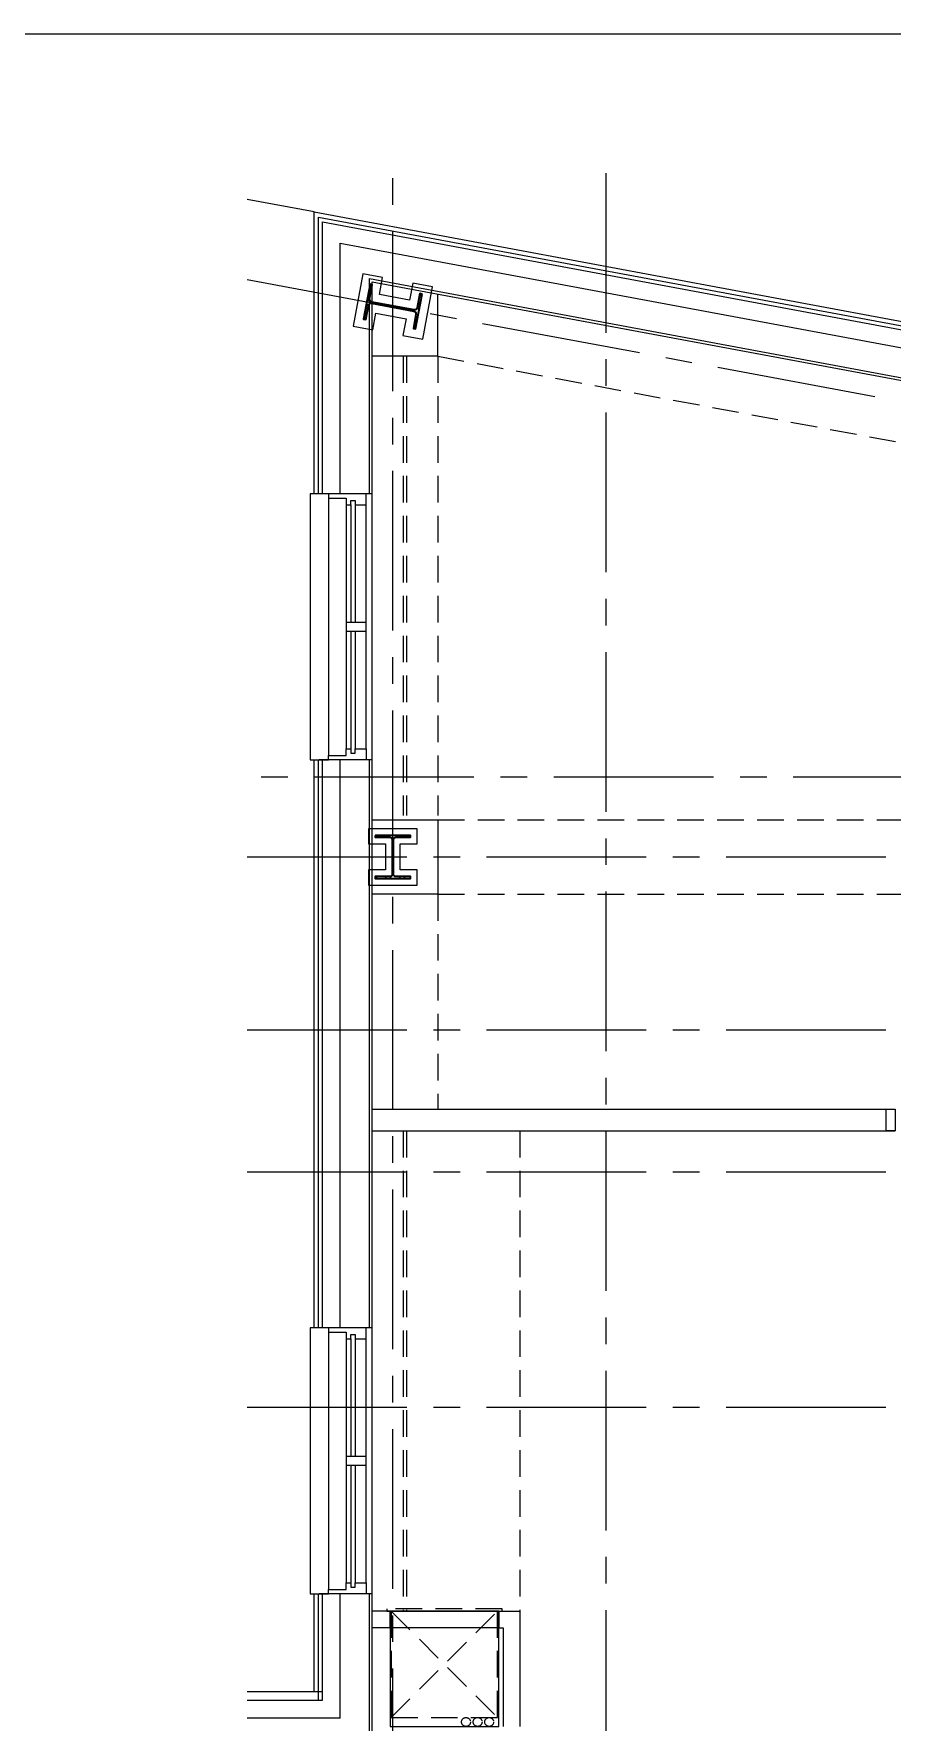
# Model space of a CAD drawing. Header units: inches. Extents: x 5995 to 10907, y 3795 to 5123.
# Drawn here: x 8621.2 to 8814.8, y 4742.2 to 5122.9 of the extents above; entities that cross this region are included whole.
import ezdxf
from ezdxf.xclip import XClip

# ---------------------------------------------------------------- set-up
doc = ezdxf.new("R2010")
doc.units = ezdxf.units.IN
doc.header["$LTSCALE"] = 48
doc.header["$MEASUREMENT"] = 0
doc.header["$XCLIPFRAME"] = 0
for name, pattern in [('CENTER2', [1.125, 0.75, -0.125, 0.125, -0.125]), ('HIDDEN', [0.375, 0.25, -0.125]), ('HIDDEN2', [0.1875, 0.125, -0.0625])]:
    doc.linetypes.add(name, pattern=pattern)
for name, color, linetype in [('_0_Objects', 8, 'Continuous'), ('A-Door', 8, 'Continuous'), ('A-Door-Head', 8, 'Continuous'), ('A-Flor-Ovhd', 8, 'HIDDEN2'), ('A-Flor-Soffit', 8, 'HIDDEN2'), ('A-Glaz', 8, 'Continuous'), ('A-Glaz-Sill', 8, 'Continuous'), ('A-Grid(3-32)', 8, 'CENTER2'), ('A-HVAC', 8, 'HIDDEN2'), ('A-Roof-Below', 8, 'Continuous'), ('A-Wall-Full', 8, 'Continuous'), ('A-Wall-Hatch', 8, 'Continuous')]:
    doc.layers.add(name, color=color, linetype=linetype)
for name, color, linetype, lineweight in [('A-Detl-Hatch', 8, 'Continuous', 18), ('S-Detl-Hatch', 8, 'Continuous', 18), ('S-Detl-Wide', 8, 'Continuous', 35)]:
    doc.layers.add(name, color=color, linetype=linetype, lineweight=lineweight)
doc.layers.add('G-Anno-Nplt', color=8, linetype='Continuous', lineweight=18, plot=False)
doc.layers.add('G-Anno-View', color=8, linetype='Continuous', lineweight=18, plot=False)

# ---------------------------------------------------------------- blocks, each defined once
blk = doc.blocks.new('HVAC UNIT NICHE')
at = {"layer": 'A-Door-Head'}
blk.add_lwpolyline([(4, 0), (28.5, 0), (28.5, -3.75), (4, -3.75)], close=True, dxfattribs=at)
at = {"layer": 'A-HVAC'}
for p, q in [((4.25, 0), (28.25, -24)), ((4.25, -24), (28.25, 0))]:
    blk.add_line(p, q, dxfattribs=at)
for points in [[(3.25, 0), (29.25, 0), (29.25, 0.5), (3.25, 0.5)], [(4.25, -24), (28.25, -24), (28.25, 0), (4.25, 0)]]:
    blk.add_lwpolyline(points, close=True, dxfattribs=at)
for centre in [(21.13, -25), (23.75, -25), (26.36, -25)]:
    blk.add_circle(centre, 1, dxfattribs=at)
at = {"layer": 'A-Wall-Full'}
for p, q in [((4, 0), (0, 0)), ((4, -3.75), (4, 0)), ((28.5, 0), (33.25, 0)), ((28.5, -3.75), (28.5, 0)), ((33.25, 0), (33.25, -26)), ((4, -3.75), (0, -3.75)), ((28.5, -3.75), (29.5, -3.75)), ((29.5, -3.75), (29.5, -26))]:
    blk.add_line(p, q, dxfattribs=at)
at = {"layer": 'G-Anno-Nplt'}
blk.add_lwpolyline([(4, 0), (4, -26), (28.5, -26), (28.5, 0)], close=True, dxfattribs=at)
blk = doc.blocks.new('King Suite 3')
at = {"layer": 'A-Door'}
blk.add_lwpolyline([(117.87, 144.28), (115.87, 144.28), (115.87, 149.16), (117.87, 149.16)], close=True, dxfattribs=at)
at = {"layer": 'A-Flor-Soffit'}
for p, q in [((14.78, 318.89), (14.78, 215.36)), ((14.78, 318.89), (186, 286.98)), ((14.78, 214.36), (186, 214.36)), ((14.78, 197.63), (14.78, 149.16)), ((14.78, 197.63), (186, 197.63)), ((33.25, 144.28), (33.25, 36))]:
    blk.add_line(p, q, dxfattribs=at)
at = {"layer": 'A-Wall-Full'}
for p, q in [((14.78, 318.89), (14.78, 332.88)), ((14.78, 318.89), (0, 318.89)), ((0, 214.36), (14.78, 214.36)), ((14.78, 214.36), (14.78, 197.63)), ((14.78, 197.63), (0, 197.63)), ((0, 149.16), (117.87, 149.16)), ((0, 144.28), (117.87, 144.28))]:
    blk.add_line(p, q, dxfattribs=at)
at = {"layer": 'G-Anno-Nplt'}
for p, q in [((13.31, 333.16), (280.62, 283.33)), ((0, 36), (0, 324.83))]:
    blk.add_line(p, q, dxfattribs=at)
blk.add_blockref('HVAC UNIT NICHE', (0, 36))
blk = doc.blocks.new('EXTERIOR WINDOW 3')
at = {"layer": 'A-Glaz'}
for p, q in [((5693, -8445.75), (5693, -8419.25)), ((5694, -8445.75), (5694, -8419.25)), ((5695, -8474.25), (5695, -8419.25)), ((5693, -8474.25), (5693, -8447.75)), ((5694, -8474.25), (5694, -8447.75))]:
    blk.add_line(p, q, dxfattribs=at)
for points in [[(5693, -8419.25), (5690.5, -8419.25), (5690.5, -8416.75), (5699, -8416.75), (5699, -8417.75), (5695, -8417.75), (5695, -8419.25), (5694, -8419.25), (5694, -8418.25), (5693, -8418.25), (5693, -8419.25)], [(5693, -8474.25), (5690.5, -8474.25), (5690.5, -8476.75), (5699, -8476.75), (5699, -8475.75), (5695, -8475.75), (5695, -8474.25), (5694, -8474.25), (5694, -8475.25), (5693, -8475.25), (5693, -8474.25)]]:
    blk.add_lwpolyline(points, dxfattribs=at)
blk.add_lwpolyline([(5690.5, -8445.75), (5690.5, -8447.75), (5695, -8447.75), (5695, -8445.75)], close=True, dxfattribs=at)
at = {"layer": 'A-Glaz-Sill'}
for p, q in [((5689.12, -8416.75), (5689.12, -8476.75)), ((5690.5, -8419.25), (5690.5, -8474.25)), ((5699, -8475.75), (5699, -8417.75))]:
    blk.add_line(p, q, dxfattribs=at)
blk.add_lwpolyline([(5699, -8476.75), (5703.12, -8476.75), (5703.12, -8416.75), (5699, -8416.75)], dxfattribs=at)
blk = doc.blocks.new('2ND FLOOR CORE & SHELL')
at = {"layer": 'A-Roof-Below'}
blk.add_lwpolyline([(11054.75, -8241.31), (10655.87, -8166.97), (10655.87, -8574.87)], dxfattribs=at)
at = {"layer": 'A-Wall-Full'}
for p, q in [((11054.75, -8241.31), (11702.25, -8362)), ((11054.75, -8304.87), (11054.75, -8241.31)), ((11067.87, -8257.11), (11689.12, -8372.91)), ((11067.87, -8304.87), (11067.87, -8257.11)), ((11067.87, -8304.87), (11055.87, -8304.87)), ((11054.75, -8492.88), (11054.75, -8364.87)), ((11067.87, -8364.87), (11055.87, -8364.87)), ((11067.87, -8492.88), (11067.87, -8364.87)), ((11067.87, -8492.88), (11055.87, -8492.88)), ((11054.75, -8574.87), (11054.75, -8552.88)), ((11067.87, -8552.88), (11055.87, -8552.88)), ((11067.87, -8588.12), (11067.87, -8552.88)), ((10996.12, -8574.87), (11056.62, -8574.87))]:
    blk.add_line(p, q, dxfattribs=at)
at = {"layer": 'A-Wall-Hatch'}
for p, q in [((11055.75, -8304.87), (11055.75, -8242.52)), ((11055.75, -8242.52), (11701.25, -8362.83)), ((11056.62, -8243.57), (11700.37, -8363.56)), ((11056.62, -8304.87), (11056.62, -8243.57)), ((11060.62, -8248.38), (11696.37, -8366.88)), ((11060.62, -8304.87), (11060.62, -8248.38)), ((11067.25, -8256.36), (11689.75, -8372.39)), ((11067.25, -8304.87), (11067.25, -8256.36)), ((11055.75, -8492.88), (11055.75, -8364.87)), ((11056.62, -8492.88), (11056.62, -8364.87)), ((11060.62, -8492.88), (11060.62, -8364.87)), ((11067.25, -8492.88), (11067.25, -8364.87)), ((11055.75, -8576.87), (11055.75, -8552.88)), ((11056.62, -8576.87), (11056.62, -8552.88)), ((11060.62, -8580.87), (11060.62, -8552.88)), ((11067.25, -8587.5), (11067.25, -8552.88)), ((10996.12, -8576.87), (11056.62, -8576.87)), ((11060.62, -8580.87), (10996.12, -8580.87))]:
    blk.add_line(p, q, dxfattribs=at)
at = {"rotation": 180}
for p in [(16757, -16781.62), (16757, -16969.63)]:
    blk.add_blockref('EXTERIOR WINDOW 3', p, dxfattribs=at)
blk = doc.blocks.new('*U14')
at = {"layer": 'A-Detl-Hatch'}
h = blk.add_hatch(dxfattribs=at)
h.set_pattern_fill('ANSI32', color=256, scale=6, style=0)
h.set_pattern_definition([(45, (0, -5.97), (-1.591, 1.591), []), (45, (1.0607, -5.97), (-1.591, 1.591), [])])
edge = h.paths.add_edge_path()
edge.add_line((4.0025, -11.94), (4.0025, -11.425))
edge.add_line((4.0025, -11.425), (0.7475, -11.425))
edge.add_arc((0.7475, -10.825), 0.6, 180, 270, ccw=False)
edge.add_line((0.1475, -10.825), (0.1475, -1.115))
edge.add_arc((0.7475, -1.115), 0.6, 90, 180, ccw=False)
edge.add_line((0.7475, -0.515), (4.0025, -0.515))
edge.add_line((4.0025, -0.515), (4.0025, 0))
edge.add_line((4.0025, 0), (-4.0025, 0))
edge.add_line((-4.0025, 0), (-4.0025, -0.515))
edge.add_line((-4.0025, -0.515), (-0.7475, -0.515))
edge.add_arc((-0.7475, -1.115), 0.6, 0, 90, ccw=False)
edge.add_line((-0.1475, -1.115), (-0.1475, -10.825))
edge.add_arc((-0.7475, -10.825), 0.6, -90, 0, ccw=False)
edge.add_line((-0.7475, -11.425), (-4.0025, -11.425))
edge.add_line((-4.0025, -11.425), (-4.0025, -11.94))
edge.add_line((-4.0025, -11.94), (4.0025, -11.94))
at = {"linetype": 'ByBlock'}
blk.add_lwpolyline([(4.0025, -11.94), (4.0025, -11.425), (0.7475, -11.425, -0.41421356), (0.1475, -10.825), (0.1475, -1.115, -0.41421356), (0.7475, -0.515), (4.0025, -0.515), (4.0025, 0), (-4.0025, 0), (-4.0025, -0.515), (-0.7475, -0.515, -0.41421356), (-0.1475, -1.115), (-0.1475, -10.825, -0.41421356), (-0.7475, -11.425), (-4.0025, -11.425), (-4.0025, -11.94)], format="xyb", close=True, dxfattribs=at)
blk = doc.blocks.new('W12X40')
at = {"layer": 'S-Detl-Hatch'}
blk.add_lwpolyline([(14080.89, -7310.28), (14080.89, -7305.76), (14077.04, -7305.76), (14077.04, -7298.85), (14080.89, -7298.85), (14080.89, -7294.34), (14068.89, -7294.34), (14068.89, -7298.85), (14072.74, -7298.85), (14072.74, -7305.76), (14068.89, -7305.76), (14068.89, -7310.28)], close=True, dxfattribs=at)
at = {"layer": 'S-Detl-Wide'}
blk.add_blockref('*U14', (14074.89, -7296.34), dxfattribs=at)
blk = doc.blocks.new('*U8')
at = {"layer": 'A-Detl-Hatch'}
h = blk.add_hatch(dxfattribs=at)
h.set_pattern_fill('ANSI32', color=256, scale=6, style=0)
h.set_pattern_definition([(45, (0, -4.865), (-1.591, 1.591), []), (45, (1.0607, -4.865), (-1.591, 1.591), [])])
edge = h.paths.add_edge_path()
edge.add_line((3.98, -9.73), (3.98, -9.295))
edge.add_line((3.98, -9.295), (0.645, -9.295))
edge.add_arc((0.645, -8.795), 0.5, 180, 270, ccw=False)
edge.add_line((0.145, -8.795), (0.145, -0.935))
edge.add_arc((0.645, -0.935), 0.5, 90, 180, ccw=False)
edge.add_line((0.645, -0.435), (3.98, -0.435))
edge.add_line((3.98, -0.435), (3.98, 0))
edge.add_line((3.98, 0), (-3.98, 0))
edge.add_line((-3.98, 0), (-3.98, -0.435))
edge.add_line((-3.98, -0.435), (-0.645, -0.435))
edge.add_arc((-0.645, -0.935), 0.5, 0, 90, ccw=False)
edge.add_line((-0.145, -0.935), (-0.145, -8.795))
edge.add_arc((-0.645, -8.795), 0.5, -90, 0, ccw=False)
edge.add_line((-0.645, -9.295), (-3.98, -9.295))
edge.add_line((-3.98, -9.295), (-3.98, -9.73))
edge.add_line((-3.98, -9.73), (3.98, -9.73))
at = {"linetype": 'ByBlock'}
blk.add_lwpolyline([(3.98, -9.73), (3.98, -9.295), (0.645, -9.295, -0.4142136), (0.145, -8.795), (0.145, -0.935, -0.4142136), (0.645, -0.435), (3.98, -0.435), (3.98, 0), (-3.98, 0), (-3.98, -0.435), (-0.645, -0.435, -0.4142136), (-0.145, -0.935), (-0.145, -8.795, -0.4142136), (-0.645, -9.295), (-3.98, -9.295), (-3.98, -9.73)], format="xyb", close=True, dxfattribs=at)
blk = doc.blocks.new('W10X33')
at = {"layer": 'S-Detl-Hatch'}
blk.add_lwpolyline([(13773.28, -7309.78), (13773.28, -7306.34), (13769.45, -7306.34), (13769.45, -7300.48), (13773.28, -7300.48), (13773.28, -7297.05), (13762.32, -7297.05), (13762.32, -7300.48), (13766.16, -7300.48), (13766.16, -7306.34), (13762.32, -7306.34), (13762.32, -7309.78)], close=True, dxfattribs=at)
at = {"layer": 'S-Detl-Wide'}
blk.add_blockref('*U8', (13767.8, -7298.55), dxfattribs=at)
blk = doc.blocks.new('2ND FLOOR - STRUCTURAL GRID')
at = {"layer": 'A-Grid(3-32)'}
for p, q in [((11072.5, -9409.77), (11072.5, -7426.01)), ((11120.5, -7426.01), (11120.5, -9409.77)), ((8104.5, -7709.47), (11912.5, -8419.25)), ((11912.5, -8368.75), (8104.5, -8368.75)), ((8122.72, -8386.75), (11894.28, -8386.75)), ((8119.38, -8425.75), (11897.61, -8425.75)), ((8119.38, -8457.75), (11897.61, -8457.75)), ((8104.5, -8510.75), (11912.5, -8510.75))]:
    blk.add_line(p, q, dxfattribs=at)
for name, p, rotation in [('W12X40', (1314.79, -20761.21), 79.44166666666703), ('W10X33', (24840.3, -15690.16), 180)]:
    blk.add_blockref(name, p, dxfattribs=dict(rotation=rotation))
blk = doc.blocks.new('3RD FLOOR CORE & SHELL')
at = {"layer": 'A-Roof-Below'}
blk.add_lwpolyline([(-3094.88, -14061), (-3094.88, -13840.12), (-3413.17, -13840.12), (-3413.17, -13897)], dxfattribs=at)

msp = doc.modelspace()

# ---------------------------------------------------------------- linework, layer by layer
at = {"layer": 'A-Flor-Ovhd'}
for p, q in [((8704.53, 5050.18), (8704.53, 4946.66)), ((8705.28, 5050.18), (8705.28, 4946.66)), ((8704.53, 4875.57), (8704.53, 4767.29)), ((8705.28, 4875.57), (8705.28, 4767.29))]:
    msp.add_line(p, q, dxfattribs=at)
at = {"layer": 'G-Anno-View'}
msp.add_lwpolyline([(7692.31, 5122.88), (9210.31, 5122.88), (9210.31, 4006.88), (7692.31, 4006.88)], close=True, dxfattribs=at)

# ---------------------------------------------------------------- block references
at = {"layer": '_0_Objects'}
ref = msp.add_blockref('2ND FLOOR CORE & SHELL', (-2370.34, 13324.04), dxfattribs=at)
XClip(ref).set_block_clipping_path([(11039.6521562931, -8605.7239523154), (11360.7981833387, -8232.55649661)])
at = {"layer": '_0_Objects', "linetype": 'HIDDEN'}
ref = msp.add_blockref('2ND FLOOR - STRUCTURAL GRID', (-2370.34, 13324.04), dxfattribs=at)
XClip(ref).set_block_clipping_path([(11039.6521562931, -8605.7239523154), (11360.7981833387, -8232.55649661)])
at = {"layer": '_0_Objects'}
msp.add_blockref('King Suite 3', (8697.53, 4731.29), dxfattribs=at)
ref = msp.add_blockref('3RD FLOOR CORE & SHELL', (12024.75, 18677.34), dxfattribs=at)
XClip(ref).set_block_clipping_path([(-3348.6634268291, -14379.1355123526), (-3024.0270806024, -14052.1103469901)])

doc.saveas('drawing.dxf')
